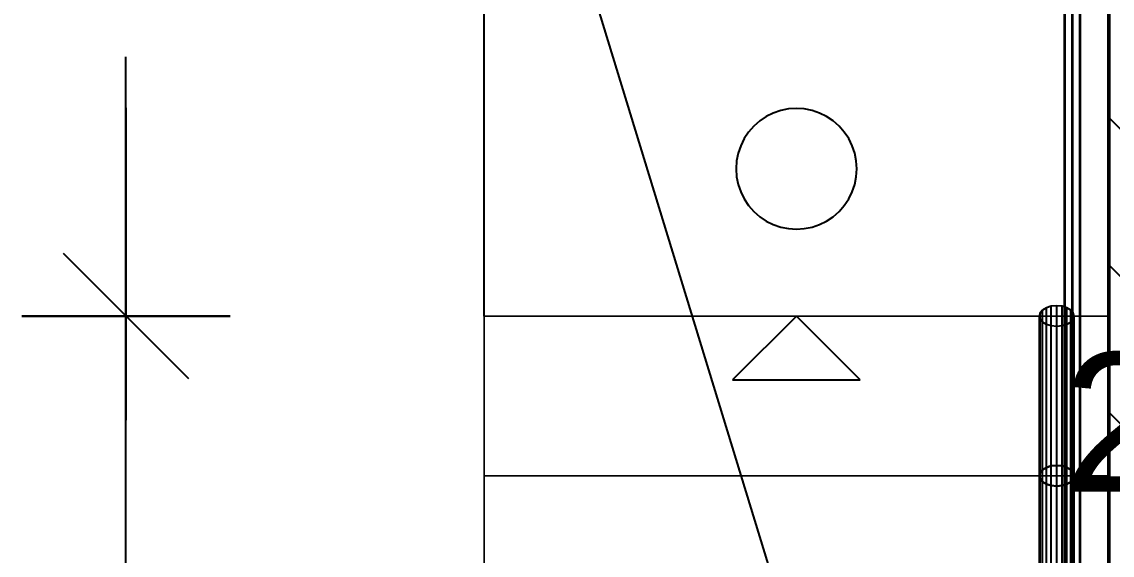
# Model space of a CAD drawing. Extents: x 0 to 756, y -25 to 420.
# Drawn here: x 225.29 to 256.71, y 343.85 to 359.21 of the extents above; entities that cross this region are included whole.
import ezdxf
from ezdxf.lldxf.tags import DXFTag

# ---------------------------------------------------------------- set-up
doc = ezdxf.new("R2010")
doc.units = 0
doc.layers.get('0').update_dxf_attribs({"lineweight": 25})
doc.layers.get('DEFPOINTS').update_dxf_attribs({"lineweight": 25})
for name, color, linetype, lineweight in [('A_Innenwand', 7, 'Continuous', 25), ('Allgemein01', 7, 'Continuous', 13), ('Allgemein03', 7, 'Continuous', 25), ('L_Text', 7, 'Continuous', 25), ('Standard', 7, 'Continuous', 25), ('Treppe', 7, 'Continuous', 13), ('Wand Holz nicht tragend', 7, 'Continuous', 13)]:
    doc.layers.add(name, color=color, linetype=linetype, lineweight=lineweight)
for name, color, linetype, lineweight, true_color in [('S_Kaltwasser', 3, 'Continuous', 35, 0x00ff00), ('S_Warmwasser', 1, 'fein_strichliert', 35, 0xff0000), ('S_Zirkulation', 7, 'fein_strichliert', 35, 0xff0080)]:
    doc.layers.add(name, color=color, linetype=linetype, lineweight=lineweight, true_color=true_color)
doc.styles.get("Standard").update_dxf_attribs({"font": 'arial.ttf'})
tags = doc.linetypes.add('fein_strichliert', pattern=[4, 1, -2, 1]).pattern_tags.tags
tags[8:9] = [DXFTag(74, 4), DXFTag(75, 0), DXFTag(340, '0'), DXFTag(46, 0.0), DXFTag(50, 0.0), DXFTag(44, 0.0), DXFTag(45, 0.0)]
tags[6:7] = [DXFTag(74, 4), DXFTag(75, 0), DXFTag(340, '0'), DXFTag(46, 0.0), DXFTag(50, 0.0), DXFTag(44, 0.0), DXFTag(45, 0.0)]
tags[4:5] = [DXFTag(74, 4), DXFTag(75, 0), DXFTag(340, '0'), DXFTag(46, 0.0), DXFTag(50, 0.0), DXFTag(44, 0.0), DXFTag(45, 0.0)]

# ---------------------------------------------------------------- blocks, each defined once
blk = doc.blocks.new('Referenz-A01I5YBJIE')
at = {"layer": 'Allgemein01', "color": 0, "lineweight": -2}
for p, q in [((247.157, 356.657), (246.942, 356.584)), ((247.38, 356.701), (247.157, 356.657)), ((247.607, 356.716), (247.38, 356.701)), ((247.834, 356.701), (247.607, 356.716)), ((248.057, 356.657), (247.834, 356.701)), ((248.272, 356.584), (248.057, 356.657)), ((246.549, 356.357), (246.378, 356.207)), ((246.738, 356.483), (246.549, 356.357)), ((246.942, 356.584), (246.738, 356.483)), ((248.476, 356.483), (248.272, 356.584)), ((248.665, 356.357), (248.476, 356.483)), ((248.836, 356.207), (248.665, 356.357)), ((246.228, 356.036), (246.102, 355.847)), ((246.378, 356.207), (246.228, 356.036)), ((248.986, 356.036), (248.836, 356.207)), ((249.113, 355.847), (248.986, 356.036)), ((246.102, 355.847), (246.001, 355.643)), ((249.213, 355.643), (249.113, 355.847)), ((245.928, 355.428), (245.884, 355.205)), ((246.001, 355.643), (245.928, 355.428)), ((249.286, 355.428), (249.213, 355.643)), ((249.331, 355.205), (249.286, 355.428)), ((245.884, 355.205), (245.869, 354.978)), ((249.346, 354.978), (249.331, 355.205)), ((245.869, 354.978), (245.884, 354.751)), ((245.884, 354.751), (245.928, 354.528)), ((249.286, 354.528), (249.331, 354.751)), ((249.331, 354.751), (249.346, 354.978)), ((245.928, 354.528), (246.001, 354.313)), ((249.213, 354.313), (249.286, 354.528)), ((246.001, 354.313), (246.102, 354.109)), ((249.113, 354.109), (249.213, 354.313)), ((246.102, 354.109), (246.228, 353.92)), ((246.228, 353.92), (246.378, 353.749)), ((248.836, 353.749), (248.986, 353.92)), ((248.986, 353.92), (249.113, 354.109)), ((246.378, 353.749), (246.549, 353.599)), ((246.549, 353.599), (246.738, 353.472)), ((248.476, 353.472), (248.665, 353.599)), ((248.665, 353.599), (248.836, 353.749)), ((246.738, 353.472), (246.942, 353.372)), ((246.942, 353.372), (247.157, 353.299)), ((247.157, 353.299), (247.38, 353.254)), ((247.38, 353.254), (247.607, 353.24)), ((247.607, 353.24), (247.834, 353.254)), ((247.834, 353.254), (248.057, 353.299)), ((248.057, 353.299), (248.272, 353.372)), ((248.272, 353.372), (248.476, 353.472))]:
    blk.add_line(p, q, dxfattribs=at)
at = {"layer": 'Allgemein03', "color": 0, "lineweight": -2}
blk.add_line((238.607, 350.734), (238.607, 376.578), dxfattribs=at)
at = {"layer": 'DEFPOINTS', "color": 0, "linetype": 'Continuous', "lineweight": -2, "ltscale": 0.25}
for p, q in [((228.285, 350.734), (228.285, 350.734)), ((238.607, 350.734), (238.607, 350.734)), ((238.607, 350.734), (238.607, 350.734))]:
    blk.add_line(p, q, dxfattribs=at)
at = {"layer": 'Standard', "color": 0, "lineweight": -2}
for p, q in [((228.285, 350.734), (228.285, 358.202)), ((228.285, 356.734), (228.285, 347.734)), ((228.285, 344.734), (228.285, 353.734)), ((230.085, 348.934), (226.485, 352.534)), ((226.485, 352.534), (230.085, 348.934)), ((254.953, 351.018), (254.813, 350.976)), ((255.107, 351.033), (254.953, 351.018)), ((254.953, 346.418), (254.953, 351.018)), ((255.262, 351.018), (255.107, 351.033)), ((255.107, 346.433), (255.107, 351.033)), ((255.401, 350.976), (255.262, 351.018)), ((255.262, 346.418), (255.262, 351.018)), ((231.285, 350.734), (225.285, 350.734)), ((225.285, 350.734), (231.285, 350.734)), ((228.285, 327.876), (228.285, 350.734)), ((254.632, 350.826), (254.607, 350.734)), ((254.632, 350.642), (254.607, 350.734)), ((254.607, 350.734), (254.607, 346.134)), ((254.703, 350.91), (254.632, 350.826)), ((254.632, 346.226), (254.632, 350.826)), ((254.813, 350.976), (254.703, 350.91)), ((254.703, 346.31), (254.703, 350.91)), ((254.813, 346.376), (254.813, 350.976)), ((255.512, 350.91), (255.401, 350.976)), ((255.401, 346.376), (255.401, 350.976)), ((255.583, 350.826), (255.512, 350.91)), ((255.512, 346.31), (255.512, 350.91)), ((255.607, 350.734), (255.583, 350.826)), ((255.583, 346.226), (255.583, 350.826)), ((255.607, 350.734), (255.583, 350.642)), ((255.607, 346.134), (255.607, 350.734)), ((254.632, 346.042), (254.632, 350.642)), ((254.703, 350.558), (254.632, 350.642)), ((254.703, 345.958), (254.703, 350.558)), ((254.813, 350.492), (254.703, 350.558)), ((254.813, 345.892), (254.813, 350.492)), ((254.953, 350.45), (254.813, 350.492)), ((254.953, 345.85), (254.953, 350.45)), ((255.107, 350.435), (254.953, 350.45)), ((255.262, 350.45), (255.107, 350.435)), ((255.107, 345.835), (255.107, 350.435)), ((255.401, 350.492), (255.262, 350.45)), ((255.262, 345.85), (255.262, 350.45)), ((255.512, 350.558), (255.401, 350.492)), ((255.401, 345.892), (255.401, 350.492)), ((255.583, 350.642), (255.512, 350.558)), ((255.512, 345.958), (255.512, 350.558)), ((255.583, 346.042), (255.583, 350.642)), ((254.703, 346.31), (254.632, 346.226)), ((254.632, 346.226), (254.703, 346.31)), ((254.813, 346.376), (254.703, 346.31)), ((254.703, 346.31), (254.813, 346.376)), ((254.703, 341.71), (254.703, 346.31)), ((254.953, 346.418), (254.813, 346.376)), ((254.813, 346.376), (254.953, 346.418)), ((254.813, 341.776), (254.813, 346.376)), ((255.107, 346.433), (254.953, 346.418)), ((254.953, 346.418), (255.107, 346.433)), ((254.953, 341.818), (254.953, 346.418)), ((255.262, 346.418), (255.107, 346.433)), ((255.107, 341.833), (255.107, 346.433)), ((255.107, 346.433), (255.262, 346.418)), ((255.401, 346.376), (255.262, 346.418)), ((255.262, 341.818), (255.262, 346.418)), ((255.262, 346.418), (255.401, 346.376)), ((255.512, 346.31), (255.401, 346.376)), ((255.401, 341.776), (255.401, 346.376)), ((255.401, 346.376), (255.512, 346.31)), ((255.583, 346.226), (255.512, 346.31)), ((255.512, 341.71), (255.512, 346.31)), ((255.512, 346.31), (255.583, 346.226)), ((254.632, 346.226), (254.607, 346.134)), ((254.607, 346.134), (254.632, 346.226)), ((254.632, 346.042), (254.607, 346.134)), ((254.607, 346.134), (254.607, 341.534)), ((254.607, 346.134), (254.632, 346.042)), ((254.632, 341.626), (254.632, 346.226)), ((254.632, 341.442), (254.632, 346.042)), ((254.703, 345.958), (254.632, 346.042)), ((254.632, 346.042), (254.703, 345.958)), ((254.703, 341.358), (254.703, 345.958)), ((254.813, 345.892), (254.703, 345.958)), ((254.703, 345.958), (254.813, 345.892)), ((255.512, 345.958), (255.401, 345.892)), ((255.401, 345.892), (255.512, 345.958)), ((255.583, 346.042), (255.512, 345.958)), ((255.512, 345.958), (255.583, 346.042)), ((255.512, 341.358), (255.512, 345.958)), ((255.607, 346.134), (255.583, 346.226)), ((255.583, 341.626), (255.583, 346.226)), ((255.583, 346.226), (255.607, 346.134)), ((255.607, 346.134), (255.583, 346.042)), ((255.583, 346.042), (255.607, 346.134)), ((255.583, 341.442), (255.583, 346.042)), ((255.607, 341.534), (255.607, 346.134)), ((254.813, 341.292), (254.813, 345.892)), ((254.953, 345.85), (254.813, 345.892)), ((254.813, 345.892), (254.953, 345.85)), ((254.953, 341.25), (254.953, 345.85)), ((255.107, 345.835), (254.953, 345.85)), ((254.953, 345.85), (255.107, 345.835)), ((255.262, 345.85), (255.107, 345.835)), ((255.107, 345.835), (255.262, 345.85)), ((255.107, 341.235), (255.107, 345.835)), ((255.401, 345.892), (255.262, 345.85)), ((255.262, 345.85), (255.401, 345.892)), ((255.262, 341.25), (255.262, 345.85)), ((255.401, 341.292), (255.401, 345.892))]:
    blk.add_line(p, q, dxfattribs=at)
at = {"layer": 'Treppe', "color": 0}
for p, q in [((238.607, 350.734), (238.607, 346.134)), ((256.607, 350.734), (238.607, 350.734)), ((238.607, 350.734), (256.607, 350.734)), ((238.607, 346.134), (238.607, 350.734)), ((238.607, 350.734), (238.607, 350.734)), ((256.607, 346.134), (256.607, 350.734)), ((256.607, 350.734), (256.607, 346.134)), ((256.607, 350.734), (256.607, 350.734)), ((238.607, 346.134), (238.607, 341.534)), ((256.607, 346.134), (238.607, 346.134)), ((238.607, 346.134), (256.607, 346.134)), ((238.607, 341.534), (238.607, 346.134)), ((238.607, 346.134), (238.607, 346.134)), ((238.607, 346.134), (256.607, 346.134)), ((256.607, 346.134), (238.607, 346.134)), ((238.607, 346.134), (238.607, 346.134)), ((256.607, 341.534), (256.607, 346.134)), ((256.607, 346.134), (256.607, 341.534)), ((256.607, 346.134), (256.607, 346.134)), ((256.607, 346.134), (256.607, 346.134))]:
    blk.add_line(p, q, dxfattribs=at)
at = {"layer": 'Treppe', "color": 0, "lineweight": -2}
for p, q in [((247.607, 350.734), (245.767, 348.894)), ((249.447, 348.894), (247.607, 350.734)), ((245.767, 348.894), (249.447, 348.894))]:
    blk.add_line(p, q, dxfattribs=at)
at = {"layer": 'Wand Holz nicht tragend', "color": 0, "lineweight": 50}
for p, q in [((256.607, 376.578), (256.607, 263.578)), ((256.607, 263.578), (256.607, 376.578))]:
    blk.add_line(p, q, dxfattribs=at)
at = {"layer": 'Standard', "color": 0, "lineweight": 18, "insert": (255.285, 349.68), "char_height": 4, "attachment_point": 1}
blk.add_mtext('{\\fArial;20}', dxfattribs=at)
blk = doc.blocks.new('Wand-A01I5YCTIE', base_point=(256.607, 263.578))
at = {"color": 0, "linetype": 'ByBlock', "lineweight": -2, "ltscale": 0.25}
blk.add_line((256.607, 376.578), (256.607, 263.578), dxfattribs=at)
at = {"color": 0, "lineweight": -2}
for p, q in [((256.607, 356.454), (260.607, 352.454)), ((256.607, 352.211), (260.607, 348.211)), ((256.607, 347.968), (260.607, 343.968))]:
    blk.add_line(p, q, dxfattribs=at)
blk = doc.blocks.new('Bauteilbeschriftung-A01I5YFHIE', base_point=(194.536, 324.279))
at = {"color": 0, "linetype": 'ByBlock', "lineweight": -2, "ltscale": 0.25}
blk.add_line((229.562, 399.906), (252.693, 324.279), dxfattribs=at)
blk = doc.blocks.new('Verbundrohr (Stange)-A01I5YMVIE', base_point=(255.773, 321.558))
at = {"color": 0, "linetype": 'ByBlock', "lineweight": -2, "ltscale": 0.35}
blk.add_line((255.773, 375.104), (255.773, 321.558), dxfattribs=at)
blk = doc.blocks.new('Verbundrohr (Stange)-A01I5YORIE', base_point=(252.553, 323.319))
at = {"color": 0, "linetype": 'ByBlock', "lineweight": -2, "ltscale": 0.35}
blk.add_line((255.561, 323.319), (255.561, 373.669), dxfattribs=at)
blk = doc.blocks.new('Verbundrohr (Stange)-A01I5YOTIE', base_point=(253.862, 324.088))
at = {"color": 0, "linetype": 'ByBlock', "lineweight": -2, "ltscale": 0.35}
blk.add_line((255.346, 324.088), (255.346, 373.669), dxfattribs=at)

msp = doc.modelspace()

# ---------------------------------------------------------------- block references
at = {"color": 8, "lineweight": 25, "ltscale": 0.25, "true_color": 0x808080}
msp.add_blockref('Referenz-A01I5YBJIE', (0, 0), dxfattribs=at)
at = {"layer": 'A_Innenwand', "ltscale": 0.25}
msp.add_blockref('Wand-A01I5YCTIE', (256.607, 263.578), dxfattribs=at)
at = {"layer": 'L_Text', "color": 7, "ltscale": 0.25}
msp.add_blockref('Bauteilbeschriftung-A01I5YFHIE', (194.536, 324.279), dxfattribs=at)
at = {"layer": 'S_Kaltwasser', "ltscale": 0.35}
msp.add_blockref('Verbundrohr (Stange)-A01I5YMVIE', (255.773, 321.558), dxfattribs=at)
at = {"layer": 'S_Warmwasser', "ltscale": 0.35}
msp.add_blockref('Verbundrohr (Stange)-A01I5YOTIE', (253.862, 324.088), dxfattribs=at)
at = {"layer": 'S_Zirkulation', "ltscale": 0.35}
msp.add_blockref('Verbundrohr (Stange)-A01I5YORIE', (252.553, 323.319), dxfattribs=at)

doc.saveas('drawing.dxf')
